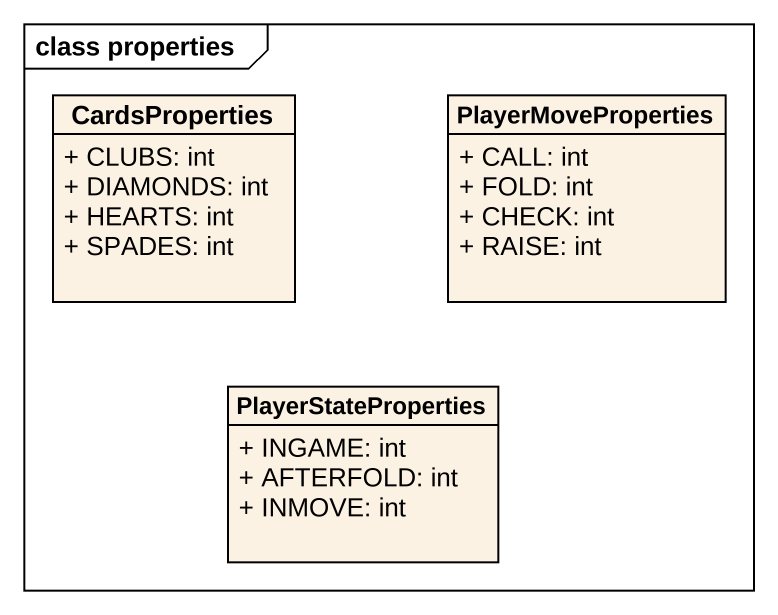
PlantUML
@startuml
mainframe class properties
hide circle
hide empty members
skinparam classAttributeIconSize 0
class CardsProperties {
  + CLUBS: int
  + DIAMONDS: int
  + HEARTS: int
  + SPADES: int
}
class PlayerMoveProperties {
  + CALL: int
  + FOLD: int
  + CHECK: int
  + RAISE: int
}
class PlayerStateProperties {
  + INGAME: int
  + AFTERFOLD: int
  + INMOVE: int
}
@enduml
